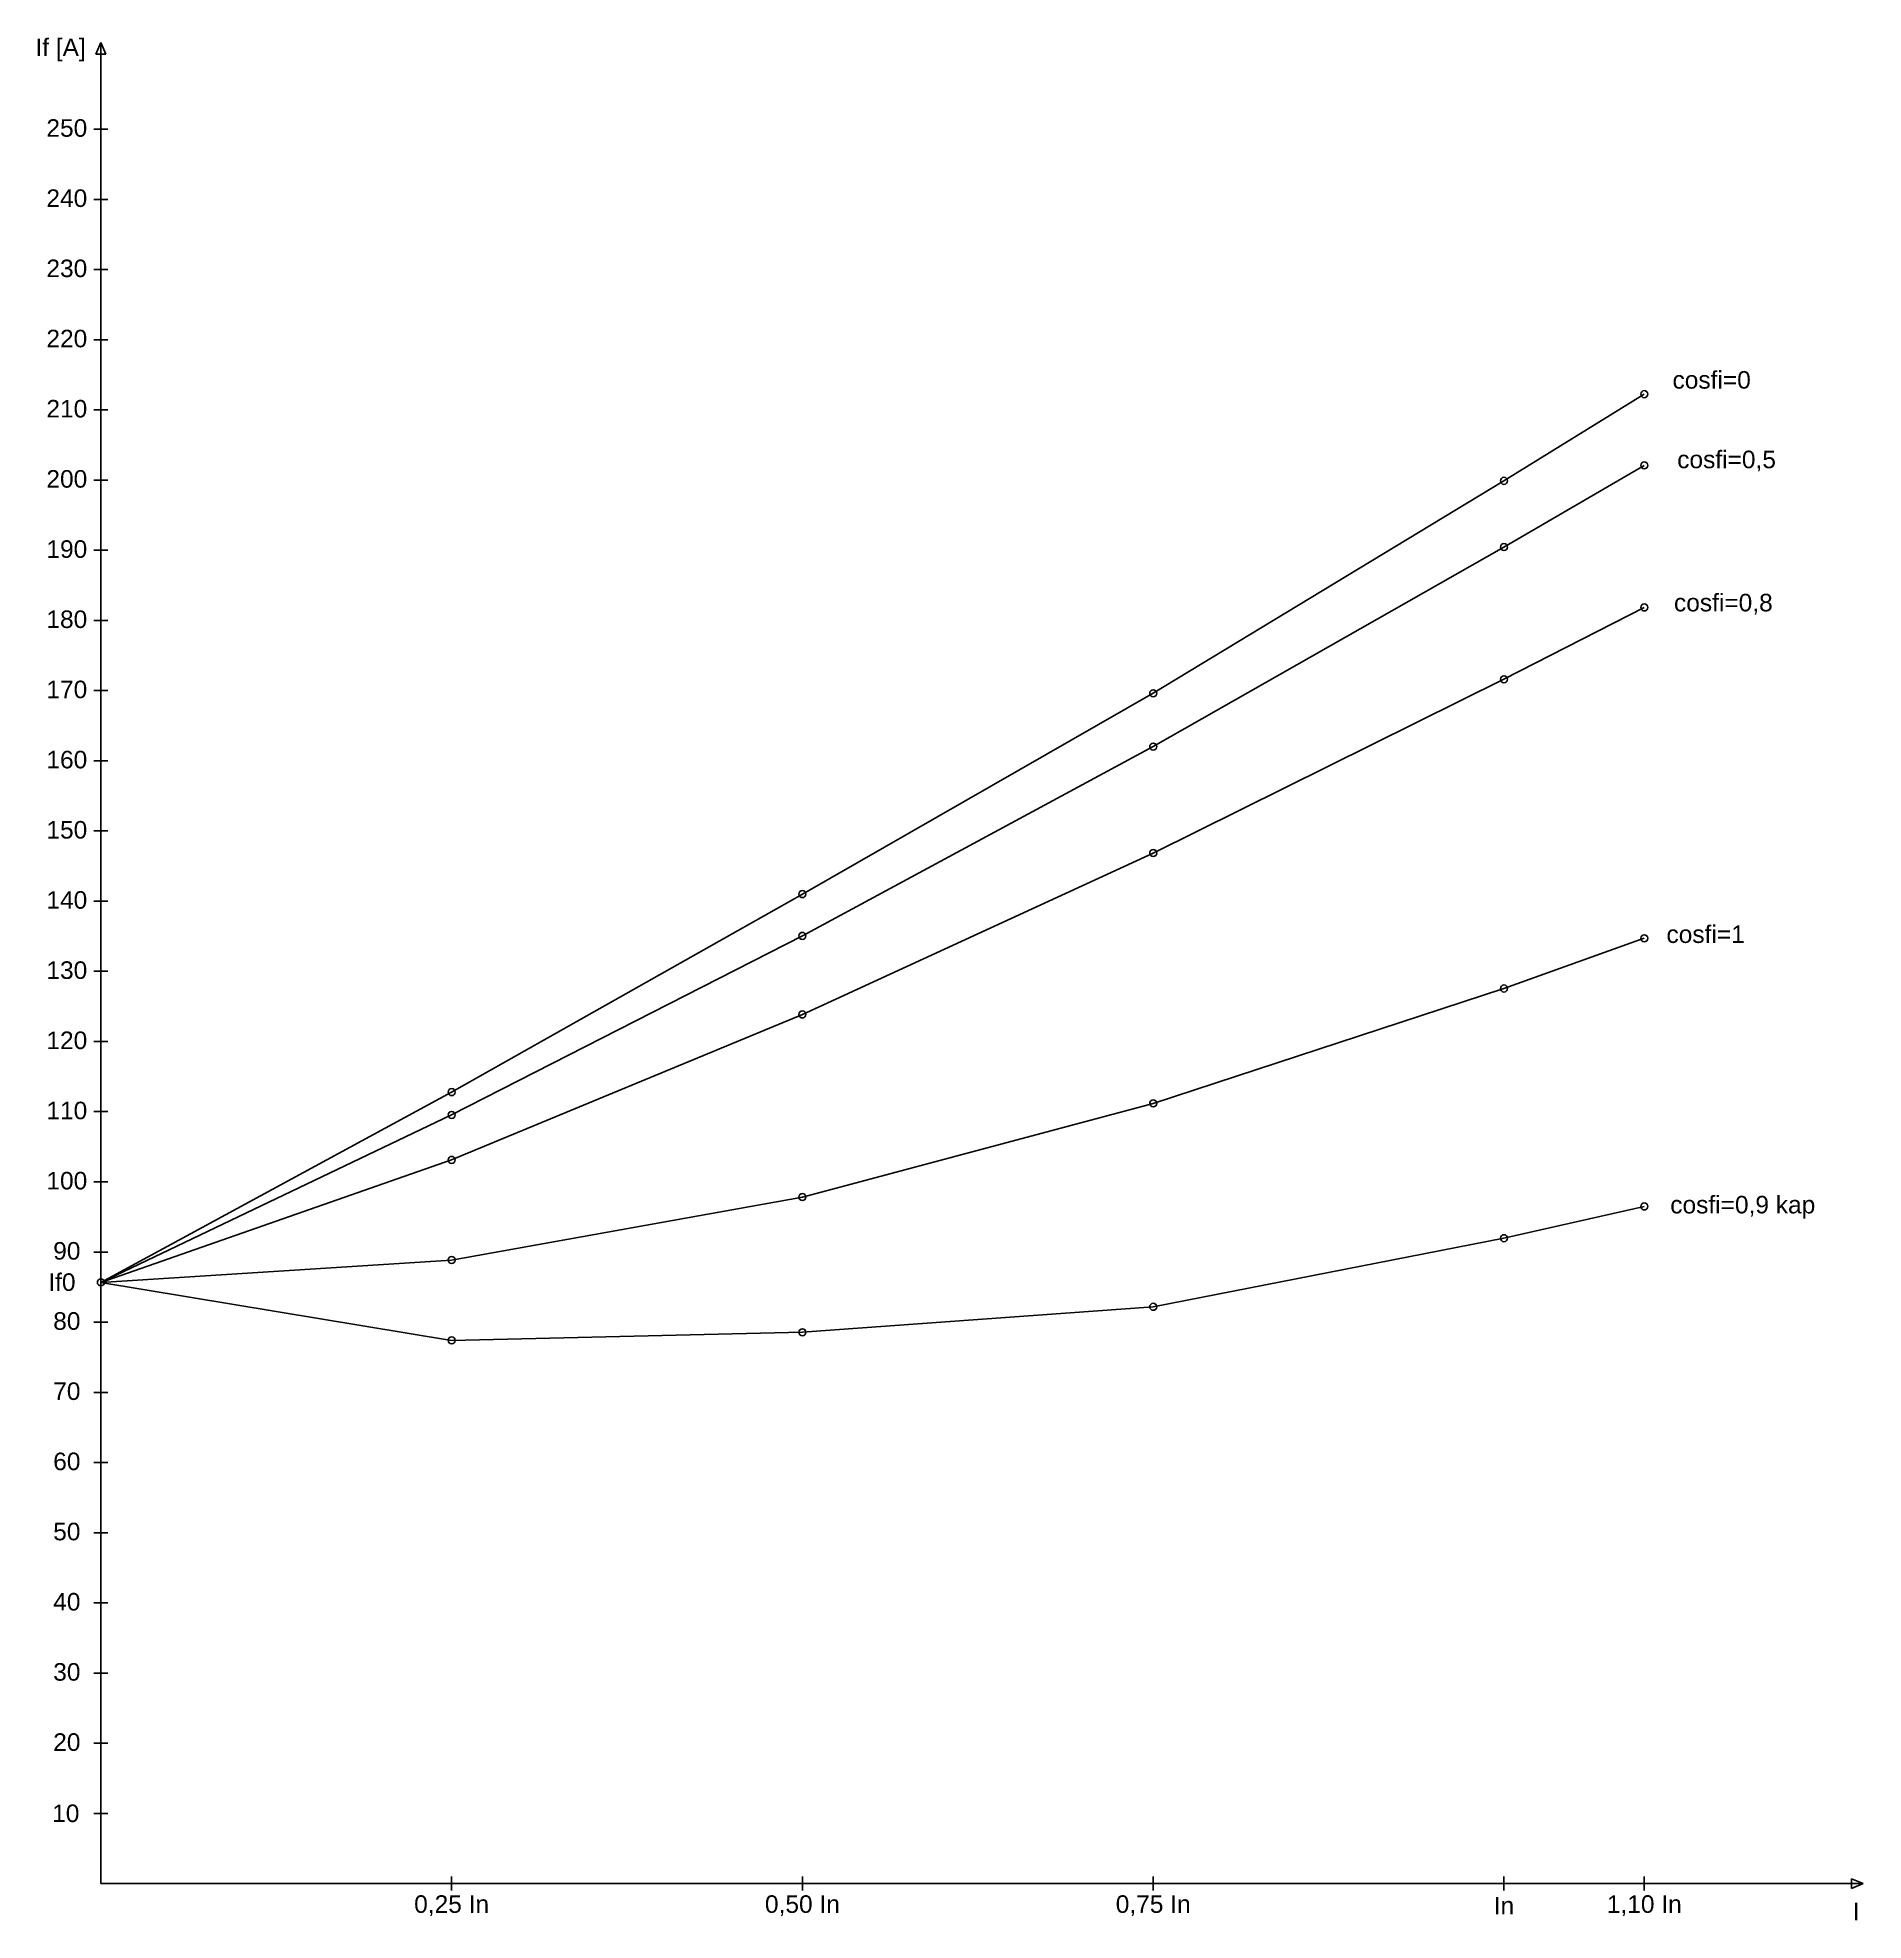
# Model space of a CAD drawing. Header units: millimetres. Extents: x -9 to 251, y -5 to 263.
import ezdxf

# ---------------------------------------------------------------- set-up
doc = ezdxf.new("R2010")
doc.units = ezdxf.units.MM
doc.layers.add('krivulje regulacija', color=7, linetype='Continuous')
doc.styles.get("Standard").update_dxf_attribs({"font": 'arial.ttf'})

msp = doc.modelspace()

# ---------------------------------------------------------------- linework, layer by layer
at = {"layer": 'krivulje regulacija'}
for p, q in [((0, 262.36), (-0.7, 260.67)), ((-0.7, 260.67), (0, 260.67)), ((0, 0), (0, 262.36)), ((0, 262.36), (0.7, 260.67)), ((0, 260.67), (0.7, 260.67)), ((-1, 250), (1, 250)), ((-1, 240), (1, 240)), ((-1, 230), (1, 230)), ((-1, 220), (1, 220)), ((200, 199.89), (220, 212.24)), ((-1, 210), (1, 210)), ((200, 190.45), (220, 202.09)), ((-1, 200), (1, 200)), ((150, 169.62), (200, 199.89)), ((-1, 190), (1, 190)), ((150, 162.02), (200, 190.45)), ((-1, 180), (1, 180)), ((200, 171.61), (220, 181.85)), ((-1, 170), (1, 170)), ((100, 141, 35), (150, 169.62)), ((150, 146.85), (200, 171.61)), ((100, 135.05), (150, 162.02)), ((-1, 160), (1, 160)), ((-1, 150), (1, 150)), ((100, 123.85), (150, 146.85)), ((-1, 140), (1, 140)), ((50, 112.78), (100, 141, 35)), ((50, 109.53), (100, 135.05)), ((200, 127.55), (220, 134.7)), ((-1, 130), (1, 130)), ((150, 111.18), (200, 127.55)), ((50, 103.13), (100, 123.85)), ((-1, 120), (1, 120)), ((0, 85.67), (50, 112.78)), ((0, 85.67), (50, 112.78)), ((-1, 110), (1, 110)), ((100, 97.83), (150, 111.18)), ((0, 85.67), (50, 109.53)), ((0, 85.67), (50, 103.13)), ((-1, 100), (1, 100)), ((50, 88.86), (100, 97.83)), ((200, 91.97), (220, 96.49)), ((150, 82.19), (200, 91.97)), ((-1, 90), (1, 90)), ((0, 85.67), (50, 88.86)), ((0, 85.67), (50, 77.41)), ((100, 78.56), (150, 82.19)), ((-1, 80), (1, 80)), ((50, 77.41), (100, 78.56)), ((-1, 70), (1, 70)), ((-1, 60), (1, 60)), ((-1, 50), (1, 50)), ((-1, 40), (1, 40)), ((-1, 30), (1, 30)), ((-1, 20), (1, 20)), ((-1, 10), (1, 10)), ((0, 0), (251.22, 0)), ((50, 1), (50, -1)), ((100, 1), (100, -1)), ((150, 1), (150, -1)), ((200, 1), (200, -1)), ((220, 1), (220, -1)), ((251.22, 0), (249.54, 0.7)), ((249.54, 0.7), (249.54, 0)), ((249.54, 0), (249.54, -0.7)), ((251.22, 0), (249.54, -0.7))]:
    msp.add_line(p, q, dxfattribs=at)
for centre in [(220, 212.24), (220, 202.09), (200, 199.89), (200, 190.45), (220, 181.85), (200, 171.61), (150, 169.62), (150, 162.02), (150, 146.85), (100, 141, 35), (100, 135.05), (220, 134.7), (200, 127.55), (100, 123.85), (50, 112.78), (50, 109.53), (150, 111.18), (50, 103.13), (100, 97.83), (220, 96.49), (200, 91.97), (50, 88.86), (0, 85.67), (150, 82.19), (50, 77.41), (100, 78.56)]:
    msp.add_circle(centre, 0.5, dxfattribs=at)

# ---------------------------------------------------------------- texts
at = {"layer": 'krivulje regulacija', "char_height": 2.5}
for s, width, insert, attachment_point in [('If [A]', 8.0703, (-9.33, 262.91), 1), ('\\pt2.5;250', 4.2941, (-4.85, 250.15), 5), ('\\pt2.5;240', 4.2941, (-4.85, 240.15), 5), ('\\pt2.5;230', 4.2941, (-4.85, 230.15), 5), ('\\pt2.5;220', 4.2941, (-4.85, 220.15), 5), ('cosfi=0', 13.9129, (224.02, 215.53), 1), ('\\pt2.5;210', 4.2941, (-4.85, 210.15), 5), ('cosfi=0,5', 13.9129, (224.69, 204.19), 1), ('200', 4.2941, (-4.85, 200.15), 5), ('\\pt2.5;190', 4.2941, (-4.85, 190.15), 5), ('cosfi=0,8', 13.9129, (224.23, 183.79), 1), ('\\pt2.5;180', 4.2941, (-4.85, 180.15), 5), ('\\pt2.5;170', 4.2941, (-4.85, 170.15), 5), ('\\pt2.5;160', 4.2941, (-4.85, 160.15), 5), ('\\pt2.5;150', 4.2941, (-4.85, 150.15), 5), ('\\pt2.5;140', 4.2941, (-4.85, 140.15), 5), ('cosfi=1', 13.9129, (223.16, 136.54), 1), ('\\pt2.5;130', 4.2941, (-4.85, 130.15), 5), ('\\pt2.5;120', 4.2941, (-4.85, 120.15), 5), ('\\pt2.5;110', 4.2941, (-4.85, 110.15), 5), ('\\pt2.5;100', 4.2941, (-4.85, 100.15), 5), ('cosfi=0,9 kap', 20.5168, (223.7, 98), 1), ('\\pt2.5;90', 4.2941, (-4.85, 90.15), 5), ('If0', 6.2073, (-7.49, 86.96), 1), ('\\pt2.5;80', 4.2941, (-4.85, 80.15), 5), ('\\pt2.5;70', 4.2941, (-4.85, 70.15), 5), ('\\pt2.5;60', 4.2941, (-4.85, 60.15), 5), ('\\pt2.5;50', 4.2941, (-4.85, 50.15), 5), ('\\pt2.5;40', 4.2941, (-4.85, 40.15), 5), ('30', 4.2941, (-4.85, 30.15), 5), ('\\pt2.5;20', 4.2941, (-4.85, 20.15), 5), ('\\pt2.5;10', 4.2941, (-5, 10), 5), ('\\pt2.5;0,25 In', 11.0735, (50, -3.15), 5), ('\\pt2.5;0,50 In', 11.1471, (100, -3.15), 5), ('\\pt2.5;0,75 In', 14.1471, (150, -3.15), 5), ('\\pt2.5;In', 4.2941, (200, -3.15), 5), ('\\pt2.5;1,10 In', 14.0239, (220, -3.15), 5), ('I', 8.0703, (249.72, -2.74), 1)]:
    msp.add_mtext_dynamic_manual_height_columns(s, width=width, gutter_width=12.5, heights=[0], dxfattribs=dict(at, insert=insert, attachment_point=attachment_point))

doc.saveas('drawing.dxf')
